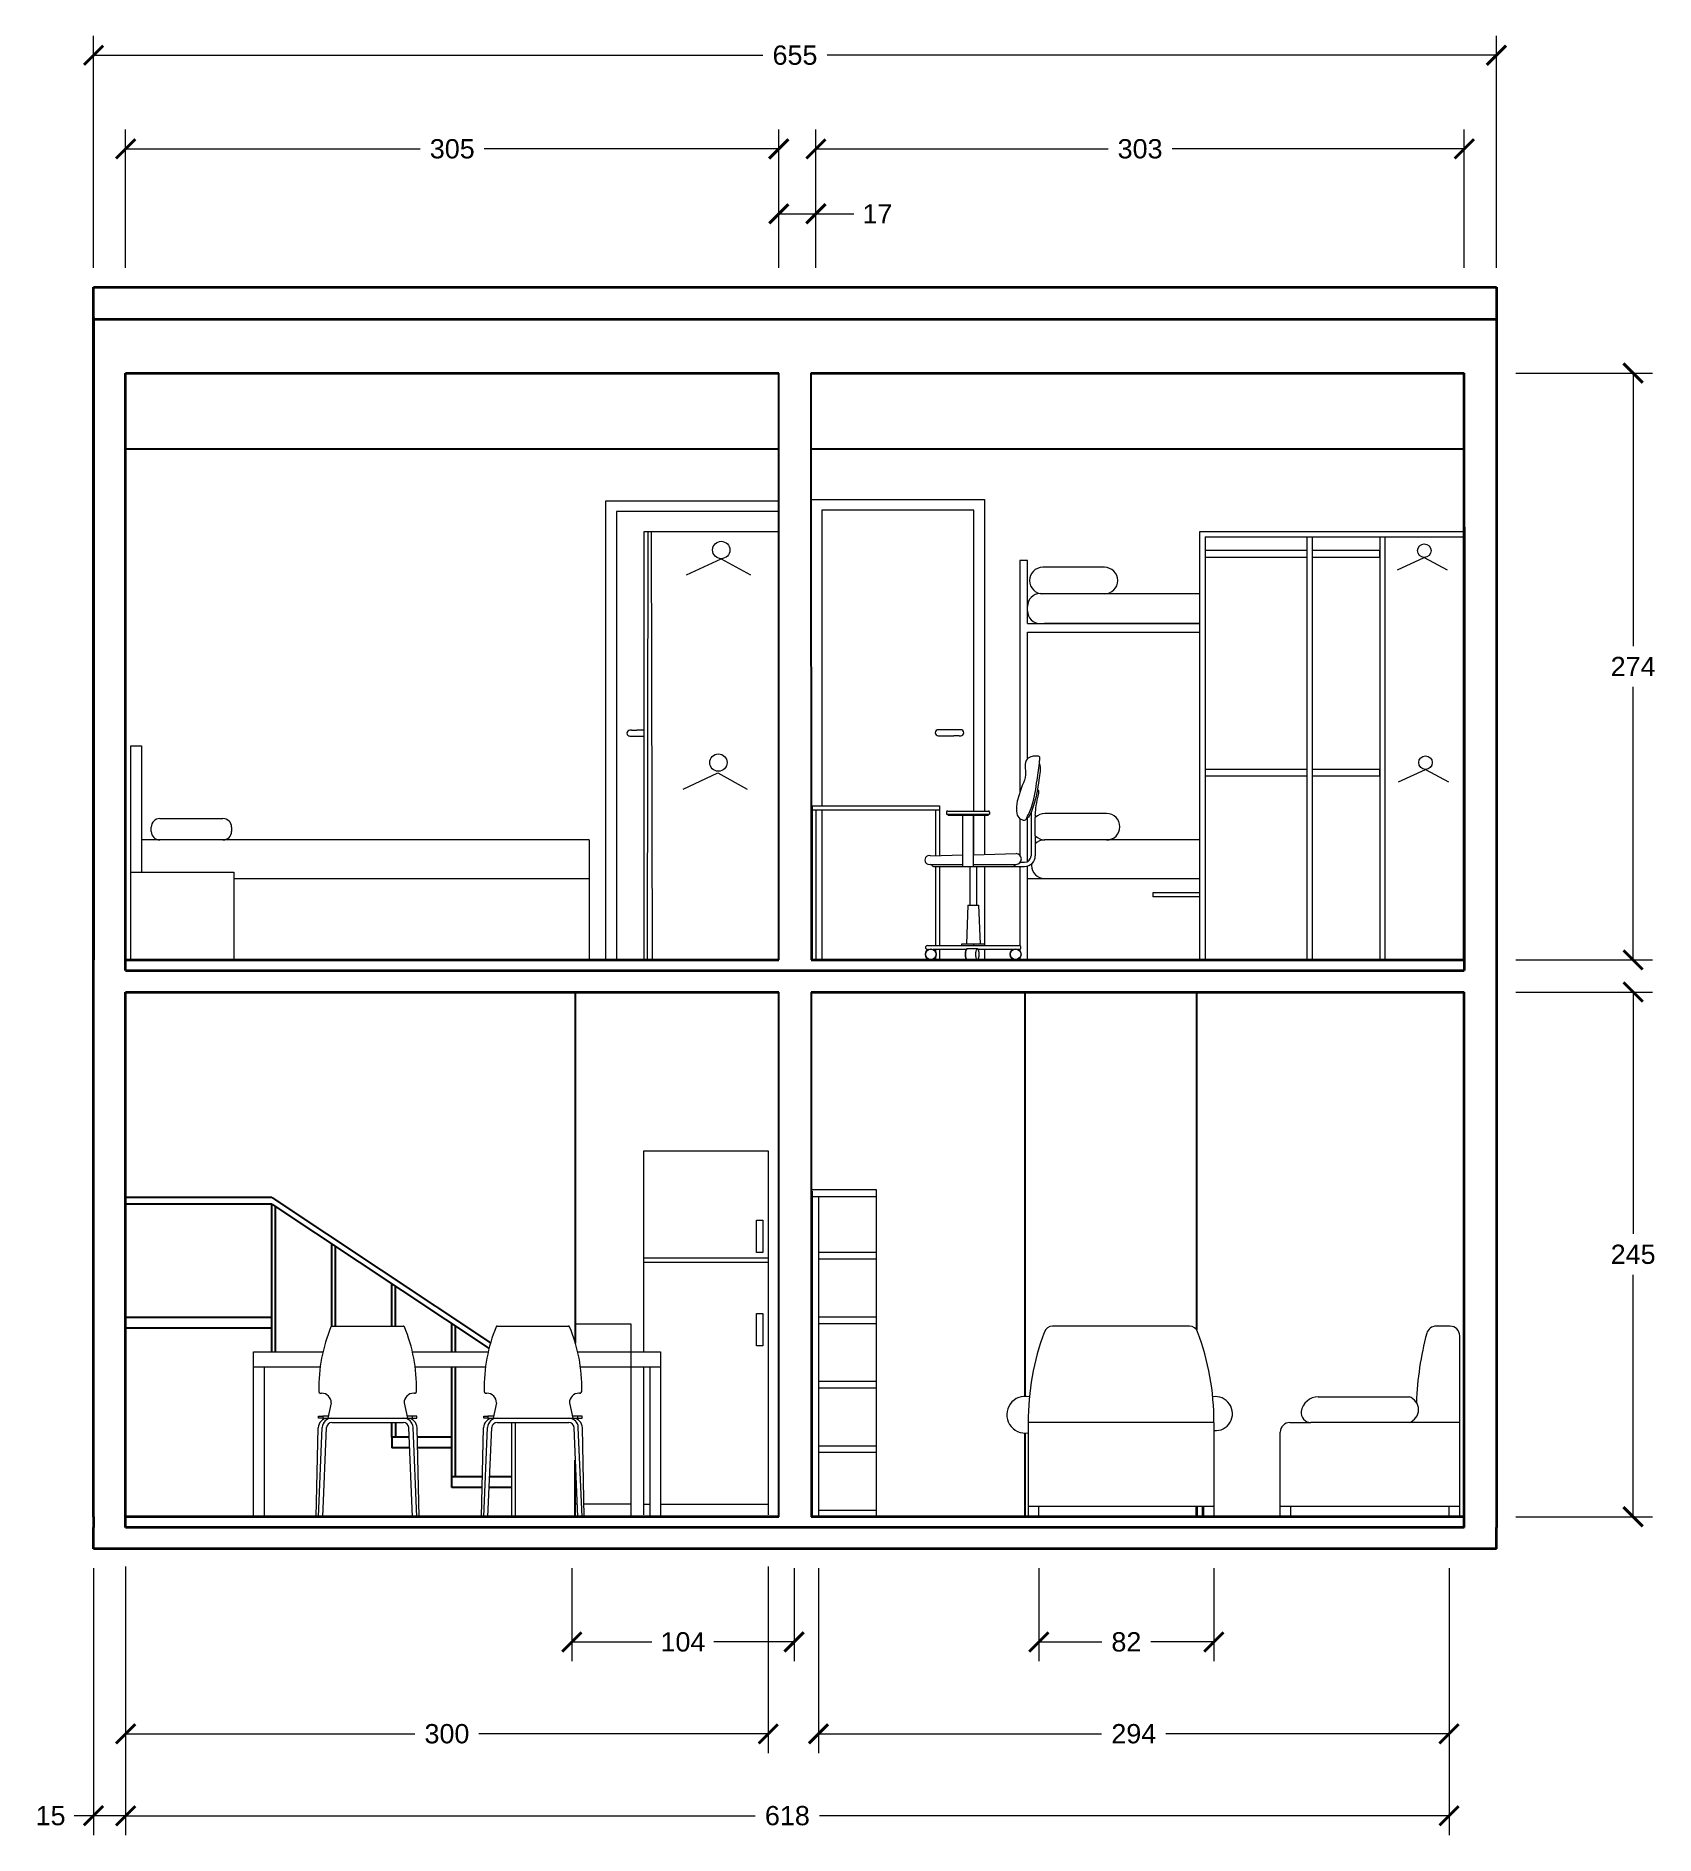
# Model space of a CAD drawing. Header units: inches. Extents: x -22 to 734, y 9 to 849.
import ezdxf

# ---------------------------------------------------------------- set-up
doc = ezdxf.new("R2010")
doc.units = ezdxf.units.IN
doc.header["$MEASUREMENT"] = 0
for name, color, linetype, lineweight in [('A-DOOR-FULL', 1, 'Continuous', 18), ('A-FLOR-LEVL', 3, 'Continuous', 35), ('A-FLOR-STRS', 1, 'Continuous', 25), ('A-FURN', 2, 'Continuous', 18), ('A-WALL-FULL', 3, 'Continuous', 35), ('A-WALL-FULL-EXT', 3, 'Continuous', 35), ('A-WALL-FULL-INTR', 1, 'Continuous', 25), ('QUOTE', 5, 'Continuous', 13)]:
    doc.layers.add(name, color=color, linetype=linetype, lineweight=lineweight)
doc.styles.get("Standard").update_dxf_attribs({"font": 'arial.ttf'})
doc.dimstyles.get("Standard").update_dxf_attribs({"dimtxt": 0.18, "dimasz": 0.18, "dimexe": 0.18, "dimexo": 0.0625, "dimgap": 0.09, "dimtad": 0, "dimtih": 1, "dimtoh": 1, "dimdec": 4, "dimzin": 0, "dimdsep": 46, "dimtxsty": 'Standard', "dimcen": 0.09, "dimadec": 0, "dimazin": 0, "dimtfac": 1, "dimtdec": 4, "dimtofl": 0, "dimtmove": 0, "dimatfit": 3, "dimfxl": 1, "dimtolj": 1, "dimtzin": 0, "dimarcsym": 0})

# ---------------------------------------------------------------- blocks, each defined once
blk = doc.blocks.new('_ARCHTICK')
at = {"color": 0, "linetype": 'ByBlock', "const_width": 0.15}
blk.add_lwpolyline([(-0.5, -0.5), (0.5, 0.5)], dxfattribs=at)
blk = doc.blocks.new('*D9')
at = {"layer": 'Defpoints', "color": 0, "transparency": 16777216}
for p in [(659.52, 839.61), (4.52, 731.37), (659.52, 731.37)]:
    blk.add_point(p, dxfattribs=at)
at = {"layer": 'QUOTE', "color": 0, "transparency": 16777216}
for p, q in [((4.52, 740.37), (4.52, 848.61)), ((659.52, 740.37), (659.52, 848.61)), ((4.52, 839.61), (317.02, 839.61)), ((659.52, 839.61), (347.02, 839.61))]:
    blk.add_line(p, q, dxfattribs=at)
at = {"layer": 'QUOTE', "color": 0, "transparency": 16777216, "xscale": 9, "yscale": 9, "zscale": 9, "rotation": 180}
blk.add_blockref('_ARCHTICK', (4.52, 839.61), dxfattribs=at)
at = {"layer": 'QUOTE', "color": 0, "transparency": 16777216, "xscale": 9, "yscale": 9, "zscale": 9}
blk.add_blockref('_ARCHTICK', (659.52, 839.61), dxfattribs=at)
at = {"layer": 'QUOTE', "color": 0, "transparency": 16777216, "insert": (332.02, 839.61), "char_height": 9, "attachment_point": 5}
blk.add_mtext('\\A1;655', dxfattribs=at)
blk = doc.blocks.new('*D10')
at = {"layer": 'Defpoints', "color": 0, "transparency": 16777216}
for p in [(324.47, 795.89), (19.52, 731.37), (324.47, 731.37)]:
    blk.add_point(p, dxfattribs=at)
at = {"layer": 'QUOTE', "color": 0, "transparency": 16777216}
for p, q in [((19.52, 740.37), (19.52, 804.89)), ((324.47, 740.37), (324.47, 804.89)), ((19.52, 795.89), (157.02, 795.89)), ((324.47, 795.89), (186.97, 795.89))]:
    blk.add_line(p, q, dxfattribs=at)
at = {"layer": 'QUOTE', "color": 0, "transparency": 16777216, "xscale": 9, "yscale": 9, "zscale": 9, "rotation": 180}
blk.add_blockref('_ARCHTICK', (19.52, 795.89), dxfattribs=at)
at = {"layer": 'QUOTE', "color": 0, "transparency": 16777216, "xscale": 9, "yscale": 9, "zscale": 9}
blk.add_blockref('_ARCHTICK', (324.47, 795.89), dxfattribs=at)
at = {"layer": 'QUOTE', "color": 0, "transparency": 16777216, "insert": (172, 795.89), "char_height": 9, "attachment_point": 5}
blk.add_mtext('\\A1;305', dxfattribs=at)
blk = doc.blocks.new('*D11')
at = {"layer": 'Defpoints', "color": 0, "transparency": 16777216}
for p in [(644.52, 795.89), (341.78, 731.37), (644.52, 731.37)]:
    blk.add_point(p, dxfattribs=at)
at = {"layer": 'QUOTE', "color": 0, "transparency": 16777216}
for p, q in [((341.78, 740.37), (341.78, 804.89)), ((644.52, 740.37), (644.52, 804.89)), ((341.78, 795.89), (478.21, 795.89)), ((644.52, 795.89), (508.09, 795.89))]:
    blk.add_line(p, q, dxfattribs=at)
at = {"layer": 'QUOTE', "color": 0, "transparency": 16777216, "xscale": 9, "yscale": 9, "zscale": 9, "rotation": 180}
blk.add_blockref('_ARCHTICK', (341.78, 795.89), dxfattribs=at)
at = {"layer": 'QUOTE', "color": 0, "transparency": 16777216, "xscale": 9, "yscale": 9, "zscale": 9}
blk.add_blockref('_ARCHTICK', (644.52, 795.89), dxfattribs=at)
at = {"layer": 'QUOTE', "color": 0, "transparency": 16777216, "insert": (493.15, 795.89), "char_height": 9, "attachment_point": 5}
blk.add_mtext('\\A1;303', dxfattribs=at)
blk = doc.blocks.new('*D12')
at = {"layer": 'Defpoints', "color": 0, "transparency": 16777216}
for p in [(341.78, 765.58), (324.47, 731.37), (341.78, 731.37)]:
    blk.add_point(p, dxfattribs=at)
at = {"layer": 'QUOTE', "color": 0, "transparency": 16777216}
for p, q in [((324.47, 740.37), (324.47, 774.58)), ((341.78, 740.37), (341.78, 774.58)), ((324.47, 765.58), (341.78, 765.58)), ((341.78, 765.58), (359.5, 765.58))]:
    blk.add_line(p, q, dxfattribs=at)
at = {"layer": 'QUOTE', "color": 0, "transparency": 16777216, "xscale": 9, "yscale": 9, "zscale": 9, "rotation": 180}
blk.add_blockref('_ARCHTICK', (324.47, 765.58), dxfattribs=at)
at = {"layer": 'QUOTE', "color": 0, "transparency": 16777216, "xscale": 9, "yscale": 9, "zscale": 9}
blk.add_blockref('_ARCHTICK', (341.78, 765.58), dxfattribs=at)
at = {"layer": 'QUOTE', "color": 0, "transparency": 16777216, "insert": (370.52, 765.58), "char_height": 9, "attachment_point": 5}
blk.add_mtext('\\A1;17', dxfattribs=at)
blk = doc.blocks.new('*D13')
at = {"layer": 'Defpoints', "color": 0, "transparency": 16777216}
for p in [(19.52, 142.24), (637.4, 142.24), (637.4, 17.66)]:
    blk.add_point(p, dxfattribs=at)
at = {"layer": 'QUOTE', "color": 0, "transparency": 16777216}
for p, q in [((19.52, 133.24), (19.52, 8.66)), ((637.4, 133.24), (637.4, 8.66)), ((19.52, 17.66), (313.48, 17.66)), ((637.4, 17.66), (343.44, 17.66))]:
    blk.add_line(p, q, dxfattribs=at)
at = {"layer": 'QUOTE', "color": 0, "transparency": 16777216, "xscale": 9, "yscale": 9, "zscale": 9, "rotation": 180}
blk.add_blockref('_ARCHTICK', (19.52, 17.66), dxfattribs=at)
at = {"layer": 'QUOTE', "color": 0, "transparency": 16777216, "xscale": 9, "yscale": 9, "zscale": 9}
blk.add_blockref('_ARCHTICK', (637.4, 17.66), dxfattribs=at)
at = {"layer": 'QUOTE', "color": 0, "transparency": 16777216, "insert": (328.46, 17.66), "char_height": 9, "attachment_point": 5}
blk.add_mtext('\\A1;618', dxfattribs=at)
blk = doc.blocks.new('*D14')
at = {"layer": 'Defpoints', "color": 0, "transparency": 16777216}
for p in [(319.52, 143.08), (19.52, 142.24), (319.52, 55.9)]:
    blk.add_point(p, dxfattribs=at)
at = {"layer": 'QUOTE', "color": 0, "transparency": 16777216}
for p, q in [((19.52, 133.24), (19.52, 46.9)), ((319.52, 134.08), (319.52, 46.9)), ((19.52, 55.9), (154.59, 55.9)), ((319.52, 55.9), (184.44, 55.9))]:
    blk.add_line(p, q, dxfattribs=at)
at = {"layer": 'QUOTE', "color": 0, "transparency": 16777216, "xscale": 9, "yscale": 9, "zscale": 9, "rotation": 180}
blk.add_blockref('_ARCHTICK', (19.52, 55.9), dxfattribs=at)
at = {"layer": 'QUOTE', "color": 0, "transparency": 16777216, "xscale": 9, "yscale": 9, "zscale": 9}
blk.add_blockref('_ARCHTICK', (319.52, 55.9), dxfattribs=at)
at = {"layer": 'QUOTE', "color": 0, "transparency": 16777216, "insert": (169.52, 55.9), "char_height": 9, "attachment_point": 5}
blk.add_mtext('\\A1;300', dxfattribs=at)
blk = doc.blocks.new('*D15')
at = {"layer": 'Defpoints', "color": 0, "transparency": 16777216}
for p in [(343.02, 142.24), (637.4, 142.24), (637.4, 55.9)]:
    blk.add_point(p, dxfattribs=at)
at = {"layer": 'QUOTE', "color": 0, "transparency": 16777216}
for p, q in [((343.02, 133.24), (343.02, 46.9)), ((637.4, 133.24), (637.4, 46.9)), ((343.02, 55.9), (475.21, 55.9)), ((637.4, 55.9), (505.21, 55.9))]:
    blk.add_line(p, q, dxfattribs=at)
at = {"layer": 'QUOTE', "color": 0, "transparency": 16777216, "xscale": 9, "yscale": 9, "zscale": 9, "rotation": 180}
blk.add_blockref('_ARCHTICK', (343.02, 55.9), dxfattribs=at)
at = {"layer": 'QUOTE', "color": 0, "transparency": 16777216, "xscale": 9, "yscale": 9, "zscale": 9}
blk.add_blockref('_ARCHTICK', (637.4, 55.9), dxfattribs=at)
at = {"layer": 'QUOTE', "color": 0, "transparency": 16777216, "insert": (490.21, 55.9), "char_height": 9, "attachment_point": 5}
blk.add_mtext('\\A1;294', dxfattribs=at)
blk = doc.blocks.new('*D16')
at = {"layer": 'Defpoints', "color": 0, "transparency": 16777216}
for p in [(19.52, 143.08), (4.52, 142.24), (4.52, 17.66)]:
    blk.add_point(p, dxfattribs=at)
at = {"layer": 'QUOTE', "color": 0, "transparency": 16777216}
for p, q in [((4.52, 133.24), (4.52, 8.66)), ((19.52, 134.08), (19.52, 8.66)), ((4.52, 17.66), (-4.48, 17.66)), ((19.52, 17.66), (4.52, 17.66))]:
    blk.add_line(p, q, dxfattribs=at)
at = {"layer": 'QUOTE', "color": 0, "transparency": 16777216, "xscale": 9, "yscale": 9, "zscale": 9, "rotation": 180}
blk.add_blockref('_ARCHTICK', (4.52, 17.66), dxfattribs=at)
at = {"layer": 'QUOTE', "color": 0, "transparency": 16777216, "xscale": 9, "yscale": 9, "zscale": 9}
blk.add_blockref('_ARCHTICK', (19.52, 17.66), dxfattribs=at)
at = {"layer": 'QUOTE', "color": 0, "transparency": 16777216, "insert": (-15.54, 17.66), "char_height": 9, "attachment_point": 5}
blk.add_mtext('\\A1;15', dxfattribs=at)
blk = doc.blocks.new('*D17')
at = {"layer": 'Defpoints', "color": 0, "transparency": 16777216}
for p in [(445.89, 142.24), (527.61, 142.24), (527.61, 98.79)]:
    blk.add_point(p, dxfattribs=at)
at = {"layer": 'QUOTE', "color": 0, "transparency": 16777216}
for p, q in [((445.89, 133.24), (445.89, 89.79)), ((527.61, 133.24), (527.61, 89.79)), ((445.89, 98.79), (475.35, 98.79)), ((527.61, 98.79), (498.16, 98.79))]:
    blk.add_line(p, q, dxfattribs=at)
at = {"layer": 'QUOTE', "color": 0, "transparency": 16777216, "xscale": 9, "yscale": 9, "zscale": 9, "rotation": 180}
blk.add_blockref('_ARCHTICK', (445.89, 98.79), dxfattribs=at)
at = {"layer": 'QUOTE', "color": 0, "transparency": 16777216, "xscale": 9, "yscale": 9, "zscale": 9}
blk.add_blockref('_ARCHTICK', (527.61, 98.79), dxfattribs=at)
at = {"layer": 'QUOTE', "color": 0, "transparency": 16777216, "insert": (486.75, 98.79), "char_height": 9, "attachment_point": 5}
blk.add_mtext('\\A1;82', dxfattribs=at)
blk = doc.blocks.new('*D18')
at = {"layer": 'Defpoints', "color": 0, "transparency": 16777216}
for p in [(227.84, 142.24), (331.59, 142.24), (227.84, 98.79)]:
    blk.add_point(p, dxfattribs=at)
at = {"layer": 'QUOTE', "color": 0, "transparency": 16777216}
for p, q in [((227.84, 133.24), (227.84, 89.79)), ((331.59, 133.24), (331.59, 89.79)), ((227.84, 98.79), (265.21, 98.79)), ((331.59, 98.79), (294.21, 98.79))]:
    blk.add_line(p, q, dxfattribs=at)
at = {"layer": 'QUOTE', "color": 0, "transparency": 16777216, "xscale": 9, "yscale": 9, "zscale": 9, "rotation": 180}
blk.add_blockref('_ARCHTICK', (227.84, 98.79), dxfattribs=at)
at = {"layer": 'QUOTE', "color": 0, "transparency": 16777216, "xscale": 9, "yscale": 9, "zscale": 9}
blk.add_blockref('_ARCHTICK', (331.59, 98.79), dxfattribs=at)
at = {"layer": 'QUOTE', "color": 0, "transparency": 16777216, "insert": (279.71, 98.79), "char_height": 9, "attachment_point": 5}
blk.add_mtext('\\A1;104', dxfattribs=at)
blk = doc.blocks.new('*D19')
at = {"layer": 'Defpoints', "color": 0, "transparency": 16777216}
for p in [(659.52, 402.24), (659.52, 157.24), (723.35, 157.24)]:
    blk.add_point(p, dxfattribs=at)
at = {"layer": 'QUOTE', "color": 0, "transparency": 16777216}
for p, q in [((668.52, 402.24), (732.35, 402.24)), ((723.35, 402.24), (723.35, 289.34)), ((723.35, 157.24), (723.35, 270.14)), ((668.52, 157.24), (732.35, 157.24))]:
    blk.add_line(p, q, dxfattribs=at)
at = {"layer": 'QUOTE', "color": 0, "transparency": 16777216, "xscale": 9, "yscale": 9, "zscale": 9}
for p, rotation in [((723.35, 402.24), 90), ((723.35, 157.24), 270)]:
    blk.add_blockref('_ARCHTICK', p, dxfattribs=dict(at, rotation=rotation))
at = {"layer": 'QUOTE', "color": 0, "transparency": 16777216, "insert": (723.35, 279.74), "char_height": 9, "attachment_point": 5}
blk.add_mtext('\\A1;245', dxfattribs=at)
blk = doc.blocks.new('*D20')
at = {"layer": 'Defpoints', "color": 0, "transparency": 16777216}
for p in [(659.52, 691.2), (659.52, 417.24), (723.35, 417.24)]:
    blk.add_point(p, dxfattribs=at)
at = {"layer": 'QUOTE', "color": 0, "transparency": 16777216}
for p, q in [((668.52, 691.2), (732.35, 691.2)), ((723.35, 691.2), (723.35, 563.74)), ((723.35, 417.24), (723.35, 544.7)), ((668.52, 417.24), (732.35, 417.24))]:
    blk.add_line(p, q, dxfattribs=at)
at = {"layer": 'QUOTE', "color": 0, "transparency": 16777216, "xscale": 9, "yscale": 9, "zscale": 9}
for p, rotation in [((723.35, 691.2), 90), ((723.35, 417.24), 270)]:
    blk.add_blockref('_ARCHTICK', p, dxfattribs=dict(at, rotation=rotation))
at = {"layer": 'QUOTE', "color": 0, "transparency": 16777216, "insert": (723.35, 554.22), "char_height": 9, "attachment_point": 5}
blk.add_mtext('\\A1;274', dxfattribs=at)

msp = doc.modelspace()

# ---------------------------------------------------------------- linework, layer by layer
for p, q in [((265.33, 417.23), (261.61, 417.24)), ((605.01, 417.24), (607.51, 417.24))]:
    msp.add_line(p, q)
at = {"layer": 'A-DOOR-FULL'}
for p, q in [((243.72, 417.24), (243.72, 631.59)), ((243.72, 631.59), (324.47, 631.59)), ((324.47, 626.59), (248.72, 626.59)), ((248.72, 626.59), (248.72, 417.24)), ((255.74, 524.5), (254.99, 524.5)), ((254.99, 521.7), (261.61, 521.7)), ((255.74, 524.5), (258.24, 524.5)), ((261.61, 524.5), (258.24, 524.5)), ((408.67, 521.91), (406.17, 521.91)), ((420.52, 422.14), (420.52, 417.24))]:
    msp.add_line(p, q, dxfattribs=at)
for points in [[(339.52, 417.24), (339.52, 632.24), (420.52, 632.24), (420.52, 486.76)], [(415.52, 486.76), (415.52, 627.24), (344.52, 627.24), (344.52, 489.24)], [(420.52, 484.86), (420.52, 466.49)], [(437.05, 483.17), (437.05, 466.08)], [(437.05, 422.24), (437.05, 421.38)]]:
    msp.add_lwpolyline(points, dxfattribs=at)
msp.add_lwpolyline([(408.67, 521.91), (409.42, 521.91, 1), (409.42, 524.71), (398.92, 524.71, 1), (398.92, 521.91), (406.17, 521.91)], format="xyb", dxfattribs=at)
at = {"layer": 'A-DOOR-FULL', "color": 8}
msp.add_lwpolyline([(420.52, 460.86), (420.52, 424.76)], dxfattribs=at)
at = {"layer": 'A-DOOR-FULL'}
msp.add_arc((254.99, 523.1), 1.4, 90, 270, dxfattribs=at)
at = {"layer": 'A-FLOR-LEVL'}
for p, q in [((19.52, 417.24), (324.47, 417.24)), ((19.52, 412.24), (644.52, 412.24)), ((339.52, 417.24), (644.52, 417.24)), ((19.52, 402.24), (324.52, 402.24)), ((339.52, 402.24), (644.52, 402.24)), ((4.52, 142.24), (4.52, 152.24)), ((659.52, 142.24), (659.52, 152.24)), ((659.52, 142.24), (4.52, 142.24))]:
    msp.add_line(p, q, dxfattribs=at)
at = {"layer": 'A-FLOR-STRS'}
for p, q in [((87.84, 306.25), (19.52, 306.25)), ((87.84, 303.18), (19.52, 303.18)), ((87.84, 306.25), (189.88, 238.47)), ((87.84, 234.24), (87.84, 303.18)), ((87.84, 303.18), (189.16, 235.87)), ((89.52, 234.24), (89.52, 302.06)), ((115.84, 246.24), (115.84, 284.58)), ((117.52, 246.24), (117.52, 283.46)), ((143.84, 246.24), (143.84, 265.98)), ((145.52, 246.24), (145.52, 264.86)), ((87.84, 250.24), (19.52, 250.24)), ((87.84, 245.24), (19.52, 245.24)), ((171.84, 234.24), (171.84, 247.38)), ((173.52, 234.24), (173.52, 246.26)), ((171.84, 175.84), (171.84, 227.24)), ((173.52, 175.84), (173.52, 227.24)), ((143.84, 194.44), (143.84, 201.24)), ((143.84, 194.44), (143.84, 189.44)), ((151.89, 194.44), (143.84, 194.44)), ((145.52, 201.24), (145.52, 194.44)), ((171.84, 194.44), (155.7, 194.44)), ((171.84, 189.44), (171.84, 194.44)), ((152.11, 189.44), (143.84, 189.44)), ((171.84, 189.44), (155.81, 189.44)), ((171.84, 175.84), (171.84, 189.44)), ((229.42, 157.24), (229.42, 183.73)), ((171.84, 170.84), (171.84, 175.84)), ((186.08, 175.84), (171.84, 175.84)), ((185.97, 170.84), (171.84, 170.84)), ((199.84, 170.84), (189.26, 170.84)), ((199.84, 175.84), (189.48, 175.84))]:
    msp.add_line(p, q, dxfattribs=at)
at = {"layer": 'A-FURN'}
for p, q in [((261.61, 417.24), (261.61, 617.24)), ((261.61, 617.24), (324.47, 617.24)), ((263.38, 617.24), (263.04, 417.24)), ((264.94, 617.24), (265.33, 417.23)), ((324.47, 417.24), (324.47, 619.24)), ((521.01, 417.24), (521.01, 617.24)), ((521.01, 617.24), (644.52, 617.24)), ((523.51, 614.74), (523.51, 417.24)), ((523.51, 614.74), (644.52, 614.74)), ((571.01, 617.24), (573.51, 617.24)), ((571.01, 614.74), (571.01, 417.24)), ((573.51, 614.74), (573.51, 417.24)), ((605.01, 614.74), (605.01, 417.24)), ((607.51, 417.24), (607.51, 614.74)), ((571.01, 608.32), (523.51, 608.32)), ((523.51, 605.32), (571.01, 605.32)), ((605.01, 608.32), (573.51, 608.32)), ((573.51, 605.32), (605.01, 605.32)), ((605.01, 605.32), (605.01, 608.32)), ((446.55, 588.24), (521.01, 588.24)), ((440.55, 580.24), (440.55, 582.24)), ((440.55, 574.24), (448.52, 574.24)), ((521.01, 574.24), (448.52, 574.24)), ((448.52, 574.24), (521.01, 574.24)), ((440.55, 570.24), (521.01, 570.24)), ((442.52, 570.24), (442.52, 570.24)), ((19.52, 417.24), (19.52, 517.24)), ((21.96, 417.24), (21.96, 517.24)), ((21.96, 517.24), (26.96, 517.24)), ((26.96, 517.24), (26.96, 458.24)), ((571.01, 506.2), (523.51, 506.2)), ((605.01, 506.2), (573.51, 506.2)), ((605.01, 503.2), (605.01, 506.2)), ((523.51, 503.2), (571.01, 503.2)), ((573.51, 503.2), (605.01, 503.2)), ((339.52, 417.24), (339.52, 492.24)), ((340.02, 489.24), (340.02, 417.24)), ((340.02, 489.24), (399.51, 489.24)), ((340.02, 487.24), (399.51, 487.24)), ((341.78, 487.24), (341.78, 417.24)), ((397.75, 465.93), (397.75, 487.24)), ((399.51, 489.24), (399.51, 465.97)), ((31.45, 477.24), (31.45, 479.24)), ((35.45, 483.24), (64.94, 483.24)), ((68.94, 479.24), (68.94, 477.24)), ((402.82, 486.26), (402.82, 485.26)), ((402.82, 485.26), (422.82, 485.26)), ((403.32, 486.76), (422.32, 486.76)), ((403.63, 484.86), (422.01, 484.86)), ((410.32, 460.86), (410.32, 484.86)), ((415.32, 460.86), (415.32, 484.86)), ((422.82, 486.26), (422.82, 485.26)), ((442.23, 486.09), (442.23, 465.86)), ((444.23, 484.86), (444.23, 483.69)), ((444.23, 475.15), (444.23, 483.69)), ((19.52, 455.24), (19.52, 473.24)), ((235.96, 473.24), (26.96, 473.24)), ((64.94, 473.24), (35.45, 473.24)), ((235.96, 473.24), (235.96, 417.24)), ((444.23, 475.15), (444.23, 465.86)), ((521.01, 473.24), (448.52, 473.24)), ((395.23, 465.86), (410.32, 466.24)), ((415.32, 466.36), (435.23, 466.86)), ((437.23, 462.86), (439.23, 462.86)), ((442.52, 462.09), (442.52, 461.24)), ((19.52, 417.24), (19.52, 455.24)), ((21.96, 417.24), (21.96, 458.24)), ((21.96, 458.24), (69.96, 458.24)), ((69.96, 458.24), (69.96, 417.24)), ((69.96, 455.24), (235.96, 455.24)), ((395.23, 461.86), (410.32, 461.86)), ((396.77, 460.86), (433.87, 460.86)), ((397.75, 423.9), (397.75, 460.86)), ((399.51, 460.86), (399.51, 423.9)), ((413.73, 460.86), (413.73, 442.81)), ((415.32, 461.86), (435.23, 461.86)), ((416.73, 460.86), (416.73, 442.81)), ((433.87, 460.86), (439.23, 460.86)), ((440.55, 455.24), (448.52, 455.24)), ((448.52, 455.24), (521.01, 455.24)), ((412.73, 442.81), (412.03, 424.76)), ((412.73, 442.81), (417.73, 442.81)), ((417.73, 442.81), (418.43, 424.76)), ((393.83, 423.9), (436.64, 423.9)), ((394.39, 422.14), (393.83, 422.14)), ((411.94, 422.14), (396.5, 422.14)), ((397.75, 420.88), (397.75, 422.14)), ((399.51, 422.14), (399.51, 417.24)), ((409.95, 424.76), (420.52, 424.76)), ((409.95, 423.9), (409.95, 424.76)), ((433.97, 422.14), (417.54, 422.14)), ((420.52, 424.76), (420.52, 423.9)), ((436.64, 422.14), (436.1, 422.14)), ((243.72, 417.24), (248.72, 417.24)), ((397.75, 417.24), (397.75, 418.8)), ((606.14, 417.24), (644.52, 417.24)), ((261.52, 328.08), (319.52, 328.08)), ((261.52, 234.24), (261.52, 328.08)), ((319.52, 328.08), (319.52, 158.08)), ((370.02, 309.84), (340.02, 309.84)), ((340.02, 309.24), (340.02, 157.24)), ((340.02, 306.74), (370.02, 306.74)), ((343.02, 306.74), (343.02, 157.24)), ((370.02, 157.24), (370.02, 309.84)), ((314.02, 280.62), (314.02, 295.72)), ((314.02, 295.72), (317.02, 295.72)), ((317.02, 295.72), (317.02, 286.62)), ((317.02, 286.62), (317.02, 280.62)), ((261.52, 278.08), (319.52, 278.08)), ((317.02, 280.62), (314.02, 280.62)), ((343.02, 280.74), (370.02, 280.74)), ((343.02, 277.64), (370.02, 277.64)), ((261.52, 276.08), (319.52, 276.08)), ((314.02, 237.08), (314.02, 252.17)), ((314.02, 252.17), (317.02, 252.17)), ((317.02, 252.17), (317.02, 243.08)), ((87.84, 245.24), (87.84, 250.24)), ((87.84, 234.24), (87.84, 245.24)), ((115.83, 246.24), (149.19, 246.24)), ((192.99, 246.24), (226.35, 246.24)), ((255.52, 247.24), (229.52, 247.24)), ((255.52, 157.24), (255.52, 247.24)), ((343.02, 250.64), (370.02, 250.64)), ((343.02, 247.54), (370.02, 247.54)), ((516.27, 246.24), (452.23, 246.24)), ((637.9, 246.24), (631.31, 246.24)), ((317.02, 237.08), (314.02, 237.08)), ((317.02, 243.08), (317.02, 237.08)), ((642.4, 157.24), (642.4, 241.74)), ((79.19, 157.24), (79.19, 234.24)), ((79.19, 234.24), (111.61, 234.24)), ((79.19, 227.24), (110.34, 227.24)), ((84.19, 227.24), (84.19, 157.24)), ((153.41, 234.24), (188.77, 234.24)), ((154.68, 227.24), (187.5, 227.24)), ((230.57, 234.24), (269.19, 234.24)), ((231.84, 227.24), (269.19, 227.24)), ((261.52, 158.08), (261.52, 227.24)), ((264.19, 227.24), (264.19, 157.24)), ((269.19, 234.24), (269.19, 157.24)), ((343.02, 220.54), (370.02, 220.54)), ((110.71, 214.93), (111, 214.93)), ((115.5, 210.43), (113.92, 203.24)), ((149.52, 210.43), (151.11, 203.24)), ((154.31, 214.93), (154.02, 214.93)), ((187.87, 214.93), (188.16, 214.93)), ((192.66, 210.43), (191.07, 203.24)), ((226.68, 210.43), (228.27, 203.24)), ((231.47, 214.93), (231.18, 214.93)), ((343.02, 217.44), (370.02, 217.44)), ((576.32, 213.24), (618.78, 213.24)), ((109.51, 203.24), (109.51, 204.24)), ((109.51, 204.24), (111.51, 204.24)), ((111.51, 203.24), (109.51, 203.24)), ((114.14, 204.24), (111.51, 204.24)), ((111.51, 204.24), (111.51, 203.24)), ((111.51, 203.24), (153.51, 203.24)), ((153.51, 204.24), (150.89, 204.24)), ((153.51, 203.24), (153.51, 204.24)), ((155.51, 204.24), (153.51, 204.24)), ((153.51, 203.24), (155.51, 203.24)), ((155.51, 203.24), (155.51, 204.24)), ((186.67, 203.24), (186.67, 204.24)), ((186.67, 204.24), (188.67, 204.24)), ((188.67, 203.24), (186.67, 203.24)), ((191.29, 204.24), (188.67, 204.24)), ((188.67, 204.24), (188.67, 203.24)), ((188.67, 203.24), (230.67, 203.24)), ((230.67, 204.24), (228.05, 204.24)), ((230.67, 203.24), (230.67, 204.24)), ((232.67, 204.24), (230.67, 204.24)), ((230.67, 203.24), (232.67, 203.24)), ((232.67, 203.24), (232.67, 204.24)), ((108.51, 157.24), (109.42, 198.84)), ((109.51, 157.24), (111.33, 198.94)), ((111.51, 157.24), (113.32, 198.85)), ((115.82, 201.24), (149.2, 201.24)), ((153.51, 157.24), (151.7, 198.85)), ((155.51, 157.24), (153.7, 198.94)), ((156.51, 157.24), (155.61, 198.84)), ((185.67, 157.24), (186.58, 198.84)), ((186.67, 157.24), (188.48, 198.94)), ((188.67, 157.24), (190.48, 198.85)), ((192.98, 201.24), (226.36, 201.24)), ((199.84, 157.24), (199.84, 201.24)), ((201.52, 175.84), (201.52, 201.24)), ((201.52, 157.24), (201.52, 201.24)), ((201.52, 189.44), (201.52, 194.44)), ((230.67, 157.24), (228.86, 198.85)), ((232.67, 157.24), (230.86, 198.94)), ((233.67, 157.24), (232.77, 198.84)), ((527.61, 201.24), (440.89, 201.24)), ((440.89, 201.24), (440.89, 162.24)), ((527.61, 201.24), (527.61, 162.24)), ((558.57, 157.24), (558.57, 196.74)), ((563.07, 201.24), (572.86, 201.24)), ((642.4, 201.24), (572.86, 201.24)), ((201.52, 175.84), (201.52, 189.44)), ((343.02, 190.44), (370.02, 190.44)), ((343.02, 187.34), (370.02, 187.34)), ((201.52, 157.24), (201.52, 182.64)), ((201.52, 170.84), (201.52, 175.84)), ((230.42, 163.08), (229.52, 163.08)), ((255.52, 163.08), (233.54, 163.08)), ((261.52, 163.08), (264.19, 163.08)), ((269.19, 163.08), (319.52, 163.08)), ((343.02, 160.34), (370.02, 160.34)), ((440.89, 162.24), (527.61, 162.24)), ((440.89, 162.24), (440.89, 157.24)), ((445.89, 157.24), (445.89, 162.24)), ((527.61, 162.24), (527.61, 157.24)), ((558.57, 157.24), (558.57, 162.24)), ((558.57, 162.24), (642.4, 162.24)), ((563.57, 157.24), (563.57, 162.24)), ((637.4, 157.24), (637.4, 162.24)), ((153.46, 157.24), (155.46, 157.24)), ((155.46, 157.24), (156.46, 157.24)), ((185.67, 157.24), (187.67, 157.24)), ((227.84, 157.24), (199.84, 157.24)), ((340.02, 157.24), (370.02, 157.24)), ((440.89, 157.24), (445.89, 157.24)), ((527.61, 157.24), (522.61, 157.24))]:
    msp.add_line(p, q, dxfattribs=at)
at = {"layer": 'A-FURN', "color": 251, "true_color": 0x636466}
for p, q in [((440.55, 417.24), (440.55, 461.04)), ((437.05, 418.31), (437.05, 417.24))]:
    msp.add_line(p, q, dxfattribs=at)
at = {"layer": 'A-FURN'}
for points in [[(613.29, 599.33), (625.85, 605.18), (636.5, 599.33)], [(281.44, 597.06), (297.58, 604.57), (311.29, 597.06)], [(440.55, 603.71), (437.05, 603.71), (437.05, 495.67)], [(440.55, 574.24), (440.55, 603.71)], [(440.55, 511.09), (440.55, 570.24)], [(279.79, 497.02), (295.93, 504.53), (309.63, 497.02)], [(613.87, 500.36), (626.42, 506.2), (637.08, 500.36)], [(344.52, 487.24), (344.52, 417.24)], [(415.52, 466.37), (415.52, 484.86)], [(440.55, 463.16), (440.55, 484.05)], [(437.05, 460.86), (437.05, 423.8)], [(521.01, 446.63), (499.28, 446.63), (499.28, 448.72), (521.01, 448.72)], [(412.1, 422.01), (412.22, 422.19), (412.35, 422.31), (412.49, 422.34), (412.24, 422.34), (412.1, 422.31), (411.97, 422.19), (411.85, 422.01), (411.74, 421.76), (411.65, 421.45), (411.57, 421.09), (411.51, 420.7), (411.48, 420.28), (411.46, 419.84), (411.48, 419.41), (411.51, 418.99), (411.57, 418.59), (411.65, 418.24), (411.74, 417.93), (411.85, 417.68), (411.97, 417.5), (412.1, 417.38), (412.24, 417.34)], [(412.49, 417.34), (412.35, 417.38), (412.22, 417.5), (412.1, 417.68), (411.99, 417.93), (411.9, 418.24), (411.82, 418.59), (411.76, 418.99), (411.73, 419.41), (411.71, 419.84), (411.73, 420.28), (411.76, 420.7), (411.82, 421.09), (411.9, 421.45), (411.99, 421.76), (412.1, 422.01)], [(412.36, 417.38), (412.24, 417.34), (412.49, 417.34), (417.24, 417.34), (417.11, 417.38), (416.98, 417.5), (416.86, 417.68), (416.75, 417.93), (416.65, 418.24), (416.57, 418.59), (416.52, 418.99), (416.48, 419.41), (416.47, 419.84), (416.48, 420.28), (416.52, 420.7), (416.57, 421.09), (416.65, 421.45), (416.75, 421.76), (416.86, 422.01), (416.98, 422.19), (417.11, 422.31), (417.24, 422.34)], [(417.24, 417.34), (417.38, 417.38), (417.51, 417.5), (417.63, 417.68), (417.74, 417.93), (417.83, 418.24), (417.91, 418.59), (417.97, 418.99), (418, 419.41), (418.02, 419.84), (418, 420.28), (417.97, 420.7), (417.91, 421.09), (417.83, 421.45), (417.74, 421.76), (417.63, 422.01), (417.51, 422.19), (417.38, 422.31), (417.24, 422.34), (412.49, 422.34)], [(415.52, 423.9), (415.52, 424.76)]]:
    msp.add_lwpolyline(points, dxfattribs=at)
for points in [[(476.52, 588.18, 1), (476.52, 600.54), (447.68, 600.54, 1), (447.68, 588.18)], [(477.54, 473.24, 1), (477.54, 485.6), (448.7, 485.6, 0.204514), (444.23, 483.69, 0.204514)], [(444.23, 475.15, 0.204514), (448.7, 473.24)]]:
    msp.add_lwpolyline(points, format="xyb", dxfattribs=at)
for centre, radius in [((297.58, 608.62), 4.05), ((625.85, 608.32), 3.15), ((296.27, 509.35), 4.05), ((626.42, 509.35), 3.15), ((395.44, 419.84), 2.53), ((395.44, 419.84), 2.43), ((435.03, 419.85), 2.53), ((435.03, 419.85), 2.43)]:
    msp.add_circle(centre, radius, dxfattribs=at)
for centre, radius, start, end in [((446.55, 582.24), 6, 90, 180), ((446.55, 580.24), 6, 180, 270), ((35.45, 479.24), 4, 90, 180), ((64.94, 479.24), 4, 0, 90), ((403.32, 486.26), 0.5, 90, 180), ((403.6, 485.26), 0.4, 179.80188, 274.76615), ((422.04, 485.26), 0.4, 265.23385, 0.19812), ((422.32, 486.26), 0.5, 0, 90), ((35.45, 477.24), 4, 180, 270), ((64.94, 477.24), 4, 270, 0), ((448.52, 467.24), 6, 90, 135.54803), ((394.73, 463.86), 2.06, 75.96376, 284.03624), ((435.23, 464.36), 2.5, 270, 90), ((439.23, 465.86), 5, 270, 0), ((439.23, 465.86), 3, 270, 0), ((396.77, 461.86), 1, 180, 270), ((433.87, 461.86), 1, 270, 360), ((448.52, 461.24), 6, 180, 270), ((393.83, 423.02), 0.879, 90, 270), ((436.64, 423.02), 0.879, 270, 90), ((183.6, 217.6), 73.88, 157.43722, 181.1535), ((115.85, 245.69), 0.554, 92.00396, 151.22202), ((149.17, 245.69), 0.554, 28.77798, 87.99604), ((81.43, 217.6), 73.88, 358.8465, 22.56278), ((260.76, 217.6), 73.88, 157.43722, 181.1535), ((193.01, 245.69), 0.554, 92.00396, 151.22202), ((226.33, 245.69), 0.554, 28.77798, 87.99604), ((158.59, 217.6), 73.88, 358.8465, 22.56278), ((560.33, 201.74), 119.44, 159.46101, 180.23986), ((452.23, 242.24), 4, 90, 159.46101), ((516.27, 242.24), 4, 20.53899, 90), ((408.18, 201.74), 119.44, 359.76014, 20.53899), ((631.31, 241.74), 4.5, 90, 164.56533), ((637.9, 241.74), 4.5, 0, 90), ((767.43, 205.55), 145.34, 165.09586, 177.9904), ((110.71, 215.93), 1, 169.32798, 270), ((111, 210.43), 4.5, 0, 90), ((154.02, 210.43), 4.5, 90, 180), ((154.31, 215.93), 1, 270, 10.67202), ((187.87, 215.93), 1, 169.32798, 270), ((188.16, 210.43), 4.5, 0, 90), ((231.18, 210.43), 4.5, 90, 180), ((231.47, 215.93), 1, 270, 10.67202), ((439.49, 204.89), 8.58, 76.79018, 279.43477), ((528.34, 205.4), 7.94, 264.72048, 99.30763), ((576.32, 205.24), 8, 90, 171.78679), ((616.89, 207.24), 6.29, 287.4318, 72.5682), ((113.92, 198.74), 4.5, 90, 178.75464), ((115.82, 198.74), 4.5, 90, 177.51045), ((149.2, 198.74), 4.5, 2.48955, 90), ((151.11, 198.74), 4.5, 1.24536, 90), ((191.07, 198.74), 4.5, 90, 178.75464), ((192.98, 198.74), 4.5, 90, 177.51045), ((226.36, 198.74), 4.5, 2.48955, 90), ((228.27, 198.74), 4.5, 1.24536, 90), ((572.86, 205.74), 4.5, 171.78679, 270), ((115.82, 198.74), 2.5, 90, 177.51045), ((149.2, 198.74), 2.5, 2.48955, 90), ((192.98, 198.74), 2.5, 90, 177.51045), ((226.36, 198.74), 2.5, 2.48955, 90), ((563.07, 196.74), 4.5, 90, 180)]:
    msp.add_arc(centre, radius, start, end, dxfattribs=at)
at = {"layer": 'A-FURN', "start_tangent": (0.999964, -0.008543), "end_tangent": (0.999964, -0.008543)}
msp.add_spline([(444.88, 512.39), (446.3, 511.89), (446.32, 511.31), (446.24, 510.15), (445.06, 501.19), (442.81, 489.64), (440.32, 483.56), (440, 482.92), (439.72, 482.57), (438.63, 482.49), (438.14, 498.63), (439.61, 503.66), (440.44, 510.99), (442.75, 512.24), (444.88, 512.39)], degree=3, dxfattribs=at)
at = {"layer": 'A-FURN'}
msp.add_open_spline([(446.13, 508.78), (446.97, 506.85), (445.52, 500.02), (444.64, 491.35), (441.04, 483.13), (440.43, 483.79)], degree=3, knots=[0.6867188, 0.6867188, 0.6867188, 0.6867188, 0.7706784, 0.8883881, 0.9493982, 0.9493982, 0.9493982, 0.9493982], dxfattribs=at)
msp.add_spline([(444.23, 484.86), (444.54, 488.01), (445.42, 493.03), (445.95, 495.58), (445.88, 496.08), (445.73, 496.34), (445.51, 496.67), (445.06, 496.78)], degree=3, dxfattribs=at)
at = {"layer": 'A-WALL-FULL'}
for p, q in [((19.52, 691.2), (324.47, 691.2)), ((339.49, 691.2), (644.52, 691.2)), ((243.72, 417.24), (248.72, 417.24)), ((324.52, 157.24), (19.52, 157.24)), ((644.52, 157.24), (339.52, 157.24))]:
    msp.add_line(p, q, dxfattribs=at)
at = {"layer": 'A-WALL-FULL-EXT'}
for p, q in [((4.52, 691.2), (4.52, 731.37)), ((4.52, 731.37), (659.52, 731.37)), ((659.52, 731.37), (659.52, 417.24)), ((4.52, 717.24), (4.52, 417.24)), ((4.52, 691.2), (4.52, 716.4)), ((4.52, 716.4), (659.52, 716.4)), ((4.52, 691.2), (4.52, 693.72)), ((4.52, 417.24), (4.52, 691.2)), ((19.52, 412.24), (19.52, 691.2)), ((644.52, 417.24), (644.52, 691.2)), ((644.52, 619.24), (644.52, 412.24)), ((644.52, 417.24), (644.52, 574.24)), ((644.52, 417.24), (644.52, 472.24)), ((4.52, 157.24), (4.52, 417.24)), ((659.52, 417.24), (659.52, 157.24)), ((19.52, 152.24), (19.52, 402.24)), ((644.52, 152.24), (644.52, 402.24)), ((519.52, 162.24), (519.52, 157.24)), ((522.61, 157.24), (522.61, 162.24)), ((4.52, 157.24), (4.52, 152.24)), ((644.52, 152.24), (19.52, 152.24)), ((659.52, 157.24), (659.52, 152.24))]:
    msp.add_line(p, q, dxfattribs=at)
at = {"layer": 'A-WALL-FULL-INTR'}
for p, q in [((324.47, 417.24), (324.47, 691.2)), ((339.49, 691.2), (339.52, 417.24)), ((19.52, 655.86), (324.47, 655.86)), ((339.49, 655.86), (644.52, 655.86)), ((644.52, 417.14), (644.62, 417.24)), ((229.52, 238.28), (229.52, 402.24)), ((324.52, 157.24), (324.52, 402.24)), ((339.52, 402.24), (339.52, 157.24)), ((439.52, 213.47), (439.52, 402.24)), ((519.52, 402.24), (519.52, 244.58)), ((439.52, 157.24), (439.52, 196.32))]:
    msp.add_line(p, q, dxfattribs=at)

# ---------------------------------------------------------------- dimensions: what is measured, and where the dimension line sits
at = {"layer": 'QUOTE'}
for base, p1, p2, picture, middle in [((659.52, 839.61), (4.52, 731.37), (659.52, 731.37), '*D9', (332.02, 839.61)), ((644.52, 795.89), (341.78, 731.37), (644.52, 731.37), '*D11', (493.15, 795.89)), ((341.78, 765.58), (324.47, 731.37), (341.78, 731.37), '*D12', (370.52, 765.58)), ((319.52, 55.9), (19.52, 142.24), (319.52, 143.08), '*D14', (169.52, 55.9)), ((637.4, 17.66), (19.52, 142.24), (637.4, 142.24), '*D13', (328.46, 17.66)), ((227.84, 98.79), (331.59, 142.24), (227.84, 142.24), '*D18', (279.71, 98.79)), ((637.4, 55.9), (343.02, 142.24), (637.4, 142.24), '*D15', (490.21, 55.9))]:
    dim = msp.add_linear_dim(base=base, p1=p1, p2=p2, dimstyle='Standard', override={"dimtxt": 9, "dimasz": 9, "dimexe": 9, "dimexo": 9, "dimgap": 5, "dimdec": 0, "dimblk1": 'ARCHTICK', "dimblk2": 'ARCHTICK', "dimsah": 1, "dimlwd": 65535, "dimlwe": 65535}, dxfattribs=at)
    dim.commit()
    dim.dimension.update_dxf_attribs({"geometry": picture, "text_midpoint": middle, "dimtype": 160})
for base, p1, p2, picture, middle in [((324.47, 795.89), (19.52, 731.37), (324.47, 731.37), '*D10', (172, 795.89)), ((4.52, 17.66), (19.52, 143.08), (4.52, 142.24), '*D16', (-15.54, 17.66)), ((527.61, 98.79), (445.89, 142.24), (527.61, 142.24), '*D17', (486.75, 98.79))]:
    dim = msp.add_linear_dim(base=base, p1=p1, p2=p2, dimstyle='Standard', override={"dimtxt": 9, "dimasz": 9, "dimexe": 9, "dimexo": 9, "dimgap": 5, "dimdec": 0, "dimblk1": 'ARCHTICK', "dimblk2": 'ARCHTICK', "dimsah": 1, "dimlwd": 65535, "dimlwe": 65535}, dxfattribs=at)
    dim.commit()
    dim.dimension.update_dxf_attribs({"geometry": picture, "text_midpoint": middle})
dim = msp.add_linear_dim(base=(723.35, 417.24), p1=(659.52, 691.2), p2=(659.52, 417.24), angle=270, dimstyle='Standard', override={"dimtxt": 9, "dimasz": 9, "dimexe": 9, "dimexo": 9, "dimgap": 5, "dimdec": 0, "dimblk1": 'ARCHTICK', "dimblk2": 'ARCHTICK', "dimsah": 1, "dimlwd": 65535, "dimlwe": 65535}, dxfattribs=at)
dim.commit()
dim.dimension.update_dxf_attribs({"geometry": '*D20', "text_midpoint": (723.35, 554.22), "dimtype": 161})
dim = msp.add_linear_dim(base=(723.35, 157.24), p1=(659.52, 402.24), p2=(659.52, 157.24), angle=90, dimstyle='Standard', override={"dimtxt": 9, "dimasz": 9, "dimexe": 9, "dimexo": 9, "dimgap": 5, "dimdec": 0, "dimblk1": 'ARCHTICK', "dimblk2": 'ARCHTICK', "dimsah": 1, "dimlwd": 65535, "dimlwe": 65535}, dxfattribs=at)
dim.commit()
dim.dimension.update_dxf_attribs({"geometry": '*D19', "text_midpoint": (723.35, 279.74)})

doc.saveas('drawing.dxf')
